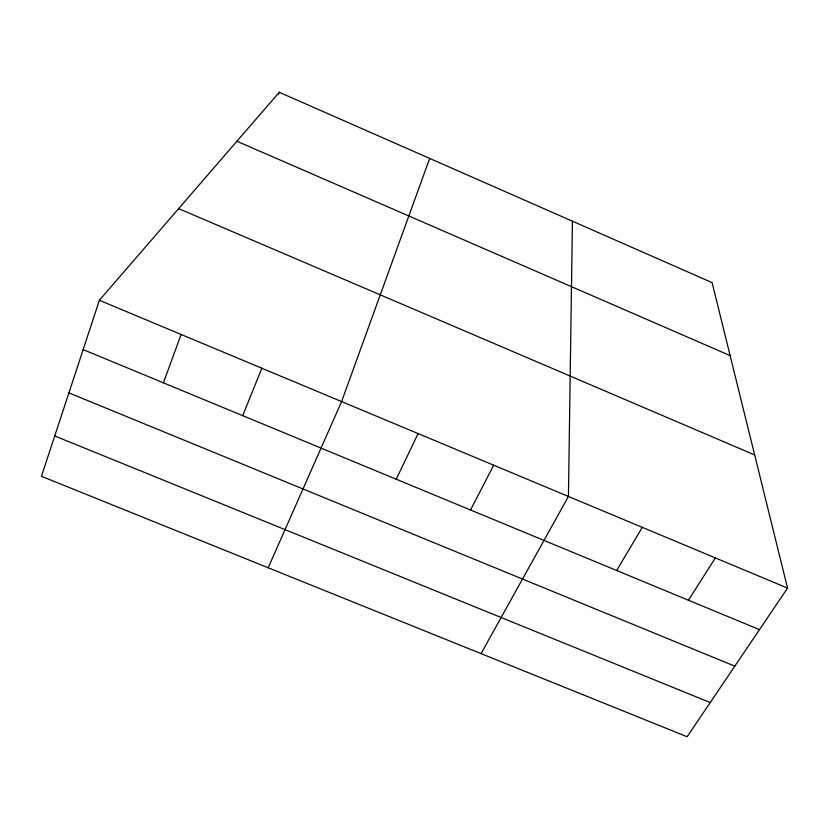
<?xml version="1.0" encoding="UTF-8"?>
<svg xmlns="http://www.w3.org/2000/svg" width="829" height="829" viewBox="0 0 829 829"><rect width="100%" height="100%" fill="white"/><g stroke="black" fill="none" stroke-linecap="round" stroke-linejoin="round"><path stroke-width="1.24" d="M572.435 221.198L568.435 496.457L481.038 653.615M99.387 300.274L41.45 476.312L687.127 736.732L787.55 588.103L712.101 282.616L279.249 92.268L99.387 300.274L787.55 588.103M429.681 158.422L341.6 401.578L268.181 567.761M163.406 382.822L181.116 334.46M278.357 94.672L279.249 92.268M242.7 415.661L261.85 368.221M396.221 479.224L418.096 433.577M470.52 509.99L493.701 465.193M616.631 570.487L642.309 527.348M688.453 600.227L715.344 557.896M54.735 435.95L710.215 702.546M68.911 392.884L734.805 666.164M83.159 349.6L759.488 629.636M178.639 208.618L754.67 454.966M236.897 141.241L730.131 355.62"/></g></svg>
